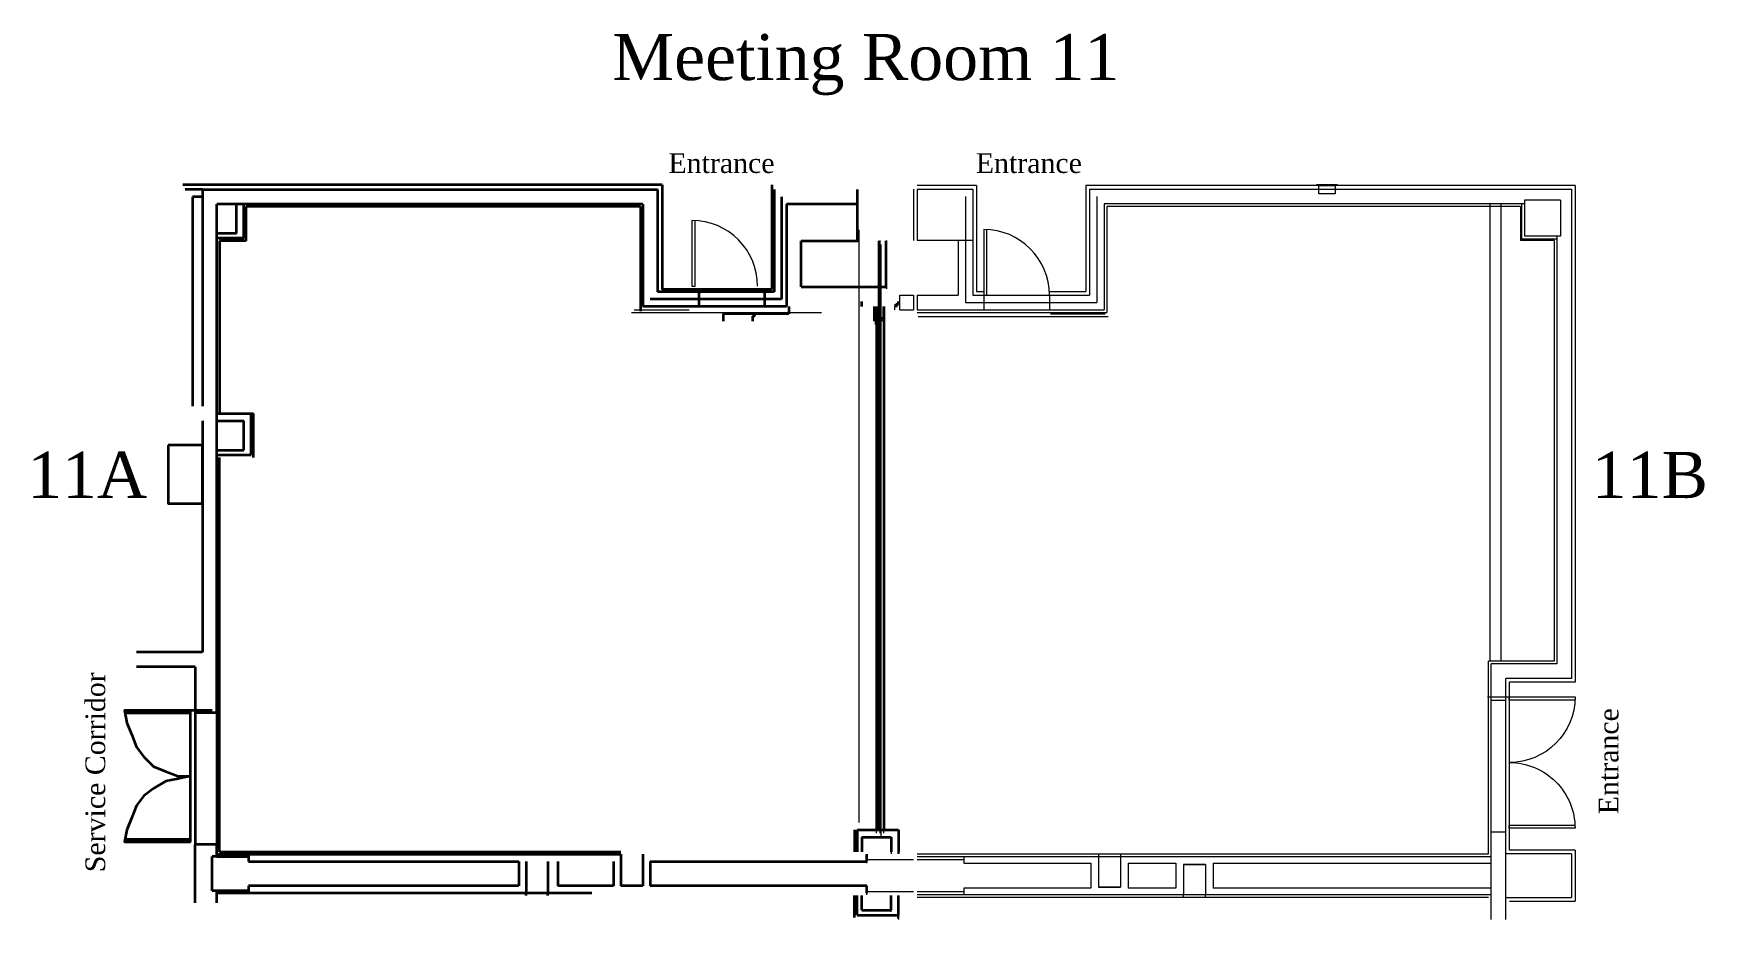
# Model space of a CAD drawing. Header units: inches. Extents: x 777 to 1692, y 8324 to 8809.
import ezdxf

# ---------------------------------------------------------------- set-up
doc = ezdxf.new("R2010")
doc.units = ezdxf.units.IN
doc.header["$LTSCALE"] = 4.8
doc.header["$MEASUREMENT"] = 0
doc.layers.get('0').update_dxf_attribs({"lineweight": 15})
for name, color, linetype, lineweight in [('A-DOOR', 2, 'Continuous', 15), ('A-FLOR-HRAL', 5, 'Continuous', 15), ('A-PRTN-CTR', 2, 'Continuous', 15), ('A-PRTN-MOVE', 4, 'Continuous', 15), ('A-PRTN-STK', 6, 'Continuous', 15), ('A-WALL-FI1H', 25, 'Continuous', 15), ('A-WALL-FNSH', 251, 'Continuous', 15), ('A-WALL-FULL', 7, 'Continuous', 15), ('A-WALL-FULL-ACC', 6, 'Continuous', 15), ('A-WALL-HEAD', 14, 'Continuous', 15), ('FSPEQPA', 251, 'Continuous', 15), ('None', 7, 'Continuous', 5), ('P-EQPM', 7, 'Continuous', 15)]:
    doc.layers.add(name, color=color, linetype=linetype, lineweight=lineweight)
doc.styles.add('Times New Roman', font='Times New Roman')
doc.styles.add('Times New Roman (bold)', font='Times New Roman')

# ---------------------------------------------------------------- blocks, each defined once
blk = doc.blocks.new('Group-1')
at = {"color": 7, "linetype": 'Continuous', "lineweight": 15}
blk.add_lwpolyline([(90.46, 149.01), (90.46, 149.01, 0.414205), (54.46, 185.01), (54.46, 185.01), (54.46, 149.01), (56.21, 149.01), (56.21, 185.01)], format="xyb", dxfattribs=at)
blk = doc.blocks.new('FXC')
at = {"layer": 'P-EQPM', "color": 7, "linetype": 'Continuous', "lineweight": 15}
for p, q in [((-5.75, 5), (-5.75, 4.5)), ((5.75, 5), (-5.75, 5)), ((5.75, 4.5), (-5.75, 4.5)), ((5.75, 5), (5.75, 4.5))]:
    blk.add_line(p, q, dxfattribs=at)
blk.add_lwpolyline([(-4.5, 4.5), (4.5, 4.5), (4.5, 0), (-4.5, 0)], close=True, dxfattribs=at)
blk = doc.blocks.new('FX')
at = {"layer": 'FSPEQPA', "color": 7, "rotation": -90}
blk.add_blockref('FXC', (-4.5, 0), dxfattribs=at)
blk = doc.blocks.new('Group-2-1')
at = {"color": 7, "linetype": 'Continuous', "lineweight": 15}
blk.add_lwpolyline([(378.38, -72.74), (342.38, -72.74), (342.38, -71), (378.38, -70.99), (378.38, -71, -0.414205), (342.38, -107), (342.38, -107, -0.414222), (378.38, -142.99), (342.38, -143), (342.38, -141.25), (378.38, -141.25)], format="xyb", dxfattribs=at)
blk = doc.blocks.new('Group-3-1')
at = {"layer": 'A-WALL-FULL-ACC', "color": 7, "linetype": 'Continuous', "lineweight": 15}
for p in [(330.38, -71), (334.38, -71)]:
    blk.add_line(p, (342.38, -71), dxfattribs=at)
at = {"layer": 'A-WALL-HEAD', "color": 7, "linetype": 'Continuous', "lineweight": 15}
blk.add_line((342.38, -71), (342.38, -143), dxfattribs=at)
at = {"layer": 'A-DOOR', "color": 7}
blk.add_blockref('Group-2-1', (0, 0), dxfattribs=at)
blk = doc.blocks.new('Group-4-1')
at = {"color": 7, "linetype": 'Continuous', "lineweight": 15}
blk.add_lwpolyline([(-69.45, 153.94), (-69.45, 153.94, 0.414205), (-105.45, 189.94), (-105.45, 189.94), (-105.45, 153.94), (-103.7, 153.94), (-103.7, 189.94)], format="xyb", dxfattribs=at)
blk = doc.blocks.new('Group-5-1')
at = {"layer": 'A-FLOR-HRAL', "color": 7, "linetype": 'Continuous', "lineweight": 35}
for p, q in [((-121.64, 209.51), (-384.31, 209.51)), ((-373.64, 206.84), (-382.97, 206.84)), ((-373.64, 202.84), (-378.97, 202.84)), ((-378.97, 202.84), (-378.97, 88.17)), ((-373.64, 206.84), (-373.64, 88.17)), ((-373.64, 206.84), (-124.31, 206.84)), ((-124.31, 206.84), (-124.31, 150.84)), ((-121.64, 209.51), (-121.64, 152.17)), ((-61.64, 209.51), (-61.64, 152.17)), ((-60.31, 206.84), (-60.31, 150.84)), ((-14.97, 206.84), (-14.97, 178.84)), ((-132.31, 198.84), (-365.64, 198.84)), ((-365.64, -54.49), (-365.64, 198.84)), ((-354.97, 182.84), (-354.97, 198.84)), ((-350.97, 180.17), (-350.97, 198.84)), ((-349.64, 178.84), (-349.64, 197.51)), ((-133.64, 197.51), (-349.64, 197.51)), ((-133.64, 197.51), (-133.64, 140.17)), ((-132.31, 198.84), (-132.31, 142.84)), ((-14.97, 198.84), (-53.64, 198.84)), ((-53.64, 198.84), (-53.64, 142.84)), ((-354.97, 182.84), (-365.64, 182.84)), ((-350.97, 180.17), (-365.64, 180.17)), ((-349.64, 178.84), (-364.31, 178.84)), ((-364.31, 178.84), (-364.31, 84.17)), ((-45.64, 153.51), (-45.64, 178.84)), ((-45.64, 178.84), (-13.64, 178.84)), ((-2.97, 178.84), (-2.97, -143.83)), ((1.03, 153.51), (1.03, 178.84)), ((-101.64, 150.84), (-124.31, 150.84)), ((-61.64, 152.17), (-121.64, 152.17)), ((-101.64, 150.84), (-101.64, 142.84)), ((-65.64, 150.84), (-101.64, 150.84)), ((-101.64, 150.84), (-101.64, 142.84)), ((-60.31, 150.84), (-65.64, 150.84)), ((-65.64, 150.84), (-65.64, 142.84)), ((-65.64, 150.84), (-65.64, 142.84)), ((-45.64, 153.51), (1.03, 153.51)), ((-101.64, 142.84), (-132.31, 142.84)), ((-65.64, 142.84), (-101.64, 142.84)), ((-52.31, 138.84), (-88.31, 138.84)), ((-88.31, 138.84), (-88.31, 134.84)), ((-70.97, 137.51), (-72.31, 137.51)), ((-72.31, 137.51), (-72.31, 134.84)), ((-70.97, 137.51), (-70.97, 138.84)), ((-53.64, 142.84), (-65.64, 142.84)), ((-52.31, 142.84), (-52.31, 138.84)), ((-12.31, 142.84), (-12.31, 145.51)), ((-5.64, 142.84), (-5.64, 134.84)), ((-4.31, 142.84), (-4.31, -143.83)), ((-0.31, 142.84), (-0.31, -143.83)), ((-0.31, 134.84), (-0.31, 142.84)), ((6.36, 142.84), (6.36, 144.17)), ((6.36, 144.17), (7.69, 144.17)), ((7.69, 144.17), (7.69, 145.51)), ((-0.31, 136.17), (-4.31, 136.17)), ((-365.64, 84.17), (-346.97, 84.17)), ((-364.31, 84.17), (-345.64, 84.17)), ((-346.97, 61.51), (-346.97, 84.17)), ((-345.64, 60.17), (-345.64, 84.17)), ((-373.64, 80.17), (-373.64, 62.84)), ((-365.64, 80.17), (-350.97, 80.17)), ((-350.97, 64.17), (-350.97, 80.17)), ((-373.64, 64.17), (-373.64, -46.49)), ((-365.64, 64.17), (-350.97, 64.17)), ((-365.64, 61.51), (-346.97, 61.51)), ((-364.31, -155.83), (-364.31, 60.17)), ((-373.64, -46.49), (-409.64, -46.49)), ((-377.64, -54.49), (-409.64, -54.49)), ((-377.64, -54.49), (-377.64, -79.83)), ((-365.64, -79.83), (-365.64, -54.49)), ((-372.31, -78.49), (-380.31, -78.49)), ((-380.31, -78.49), (-380.31, -150.49)), ((-368.31, -78.49), (-380.31, -78.49)), ((-369.64, -79.83), (-377.64, -79.83)), ((-369.64, -79.83), (-377.64, -79.83)), ((-365.64, -79.83), (-377.64, -79.83)), ((-377.64, -79.83), (-377.64, -151.83)), ((-365.64, -79.83), (-365.64, -151.83)), ((-16.31, -143.83), (-16.31, -155.83)), ((-14.97, -143.83), (7.69, -143.83)), ((-14.97, -143.83), (-14.97, -155.83)), ((7.69, -143.83), (7.69, -155.83)), ((-377.64, -183.83), (-377.64, -151.83)), ((-369.64, -151.83), (-377.64, -151.83)), ((-365.64, -151.83), (-377.64, -151.83)), ((-365.64, -158.49), (-365.64, -151.83)), ((-12.31, -147.83), (3.69, -147.83)), ((-12.31, -147.83), (-12.31, -155.83)), ((3.69, -147.83), (3.69, -155.83)), ((-365.64, -158.49), (-368.31, -158.49)), ((-368.31, -177.16), (-368.31, -158.49)), ((-365.64, -157.16), (-144.31, -157.16)), ((-365.64, -158.49), (-348.31, -158.49)), ((-364.31, -155.83), (-144.31, -155.83)), ((-348.31, -157.16), (-348.31, -161.16)), ((-348.31, -161.16), (-200.31, -161.16)), ((-200.31, -161.16), (-200.31, -174.49)), ((-196.31, -161.16), (-196.31, -178.49)), ((-184.31, -161.16), (-184.31, -178.49)), ((-178.97, -161.16), (-178.97, -174.49)), ((-148.31, -161.16), (-148.31, -174.49)), ((-144.31, -157.16), (-144.31, -174.49)), ((-132.31, -157.16), (-132.31, -174.49)), ((-128.31, -161.16), (-128.31, -174.49)), ((-128.31, -161.16), (-9.64, -161.16)), ((-9.64, -161.16), (-9.64, -157.16)), ((-365.64, -177.16), (-368.31, -177.16)), ((-365.64, -183.83), (-365.64, -177.16)), ((-348.31, -177.16), (-365.64, -177.16)), ((-160.31, -178.49), (-365.64, -178.49)), ((-348.31, -174.49), (-348.31, -178.49)), ((-200.31, -174.49), (-348.31, -174.49)), ((-196.31, -179.83), (-196.31, -178.49)), ((-184.31, -179.83), (-184.31, -178.49)), ((-148.31, -174.49), (-178.97, -174.49)), ((-132.31, -174.49), (-144.31, -174.49)), ((-9.64, -174.49), (-128.31, -174.49)), ((-16.31, -191.83), (-16.31, -179.83)), ((-14.97, -190.49), (-14.97, -179.83)), ((-12.31, -187.83), (-12.31, -179.83)), ((-9.64, -178.49), (-9.64, -174.49)), ((3.69, -187.83), (3.69, -179.83)), ((7.69, -190.49), (7.69, -179.83)), ((-14.97, -190.49), (7.69, -190.49)), ((-12.31, -187.83), (3.69, -187.83))]:
    blk.add_line(p, q, dxfattribs=at)
at = {"layer": 'A-FLOR-HRAL', "color": 7, "linetype": 'Continuous', "lineweight": 5}
for p, q in [((-234.84, 207), (-144.84, 207)), ((-233.97, 209.6), (-143.97, 209.6)), ((331.96, -51.49), (331.96, 199.01)), ((337.96, -51.49), (337.96, 199.01))]:
    blk.add_line(p, q, dxfattribs=at)
at = {"layer": 'A-FLOR-HRAL', "color": 7, "linetype": 'Continuous', "lineweight": 35}
for points in [[(-56.31, 202.84), (-56.31, 146.84)], [(-56.31, 146.84), (-128.31, 146.84)], [(-392.31, 66.84), (-392.31, 34.84), (-373.64, 34.84), (-373.64, 66.84), (-392.31, 66.84)], [(-416.31, -79.83), (-380.31, -79.83), (-380.31, -78.49), (-416.31, -78.49), (-414.97, -85.16), (-412.31, -91.83), (-409.64, -98.49), (-405.64, -103.83), (-400.31, -109.16), (-393.64, -111.83), (-386.97, -114.49), (-380.31, -114.49), (-386.97, -115.83), (-393.64, -117.16), (-400.31, -121.16), (-405.64, -125.16), (-409.64, -130.49), (-412.31, -137.16), (-414.97, -143.83), (-416.31, -150.49), (-380.31, -150.49), (-380.31, -149.16), (-416.31, -149.16)]]:
    blk.add_lwpolyline(points, dxfattribs=at)
at = {"layer": 'A-PRTN-CTR', "color": 7, "linetype": 'Continuous', "lineweight": 15}
for p, q in [((-13.98, 184.82), (-13.98, -139.81)), ((-2.55, 179), (-2.55, -145.62)), ((-1.97, 176.82), (-1.97, -147.81))]:
    blk.add_line(p, q, dxfattribs=at)
at = {"layer": 'A-PRTN-MOVE', "color": 7, "linetype": 'Continuous', "lineweight": 15}
for p, q in [((-5.05, 141.01), (-5.05, 133.01)), ((-4.55, 141.01), (-4.55, -145.62)), ((-0.55, 141.01), (-0.55, -145.62)), ((-0.05, 133.01), (-0.05, 141.01)), ((5.82, 141.01), (5.82, 142.76)), ((5.82, 142.76), (7.07, 142.76)), ((7.07, 142.76), (7.07, 144.51)), ((-0.55, 135.01), (-4.55, 135.01))]:
    blk.add_line(p, q, dxfattribs=at)
at = {"layer": 'A-PRTN-STK', "color": 7, "linetype": 'Continuous', "lineweight": 15}
blk.add_line((1.32, 152.4), (1.32, 179), dxfattribs=at)
at = {"layer": 'A-WALL-FI1H', "color": 7, "linetype": 'Continuous', "lineweight": 5}
for points in [[(44.46, 203), (44.46, 145.01)], [(116.46, 203), (116.46, 145.01)], [(44.46, 145.01), (116.46, 145.01)]]:
    blk.add_lwpolyline(points, dxfattribs=at)
at = {"layer": 'A-WALL-FNSH', "color": 7, "linetype": 'Continuous', "lineweight": 15}
for p, q in [((50.46, 209.01), (17.96, 209.01)), ((50.46, 209.01), (50.46, 151.01)), ((378.46, 209.01), (110.46, 209.01)), ((110.46, 209.01), (110.46, 151.01)), ((378.46, 209.01), (378.46, -62.99)), ((121.96, 197.51), (121.96, 139.51)), ((348.46, 197.51), (121.96, 197.51)), ((348.46, 197.51), (348.46, 179.01)), ((366.96, 179.01), (348.46, 179.01)), ((366.96, 179.01), (366.96, -51.49)), ((50.46, 151.01), (54.46, 151.01)), ((90.46, 151.01), (110.46, 151.01)), ((-34.49, 139.32), (-138.49, 139.32)), ((17.96, 139.51), (121.96, 139.51)), ((18.54, 137.32), (122.54, 137.32)), ((366.96, -51.49), (330.96, -51.49)), ((330.96, -156.99), (330.96, -51.49)), ((342.46, -154.99), (342.46, -62.99)), ((378.46, -62.99), (342.46, -62.99)), ((7.95, -144.99), (7.95, -156.99)), ((378.46, -154.99), (342.46, -154.99)), ((378.46, -154.99), (378.46, -182.99)), ((17.96, -156.99), (330.96, -156.99)), ((117.33, -156.99), (117.33, -158.49)), ((129.33, -156.99), (129.33, -158.49)), ((7.95, -192.99), (7.95, -180.99)), ((330.96, -180.99), (17.96, -180.99)), ((163.96, -180.99), (163.96, -179.49)), ((175.96, -180.99), (175.96, -179.49)), ((342.46, -182.99), (378.46, -182.99))]:
    blk.add_line(p, q, dxfattribs=at)
at = {"layer": 'A-WALL-FULL', "color": 7, "linetype": 'Continuous', "lineweight": 15}
for p, q in [((349.08, 199.01), (349.08, 179.63)), ((350.71, 201.01), (350.71, 181.26)), ((368.46, 179.63), (349.08, 179.63)), ((370.46, 181.26), (350.71, 181.26)), ((7.32, -145.62), (7.32, -156.99)), ((3.7, -149.24), (3.7, -156.99)), ((-9.54, -162.12), (-9.54, -158.49)), ((-9.54, -160.12), (15.96, -160.12)), ((17.96, -158.49), (138.34, -158.49)), ((17.96, -160.12), (43.46, -160.12)), ((43.46, -158.49), (43.46, -162.12)), ((43.46, -162.12), (113.08, -162.12)), ((113.08, -162.12), (113.08, -175.87)), ((117.33, -158.49), (117.33, -175.24)), ((129.33, -158.49), (129.33, -175.24)), ((133.58, -162.12), (133.58, -175.87)), ((133.58, -162.12), (159.71, -162.12)), ((138.34, -158.49), (332.46, -158.49)), ((159.71, -162.12), (159.71, -175.87)), ((163.96, -162.74), (163.96, -179.49)), ((175.96, -162.74), (163.96, -162.74)), ((163.96, -162.74), (175.96, -162.74)), ((175.96, -162.74), (175.96, -179.49)), ((180.21, -162.12), (332.46, -162.12)), ((180.21, -162.12), (180.21, -175.87)), ((-9.54, -179.49), (-9.54, -175.87)), ((15.96, -177.87), (-9.54, -177.87)), ((3.7, -188.74), (3.7, -180.99)), ((7.32, -192.37), (7.32, -180.99)), ((43.46, -177.87), (17.96, -177.87)), ((142.59, -179.49), (17.96, -179.49)), ((43.46, -175.87), (43.46, -179.49)), ((113.08, -175.87), (43.46, -175.87)), ((117.33, -175.24), (129.33, -175.24)), ((129.33, -175.24), (117.33, -175.24)), ((159.71, -175.87), (133.58, -175.87)), ((332.46, -179.49), (142.59, -179.49)), ((332.46, -175.87), (180.21, -175.87))]:
    blk.add_line(p, q, dxfattribs=at)
at = {"layer": 'A-WALL-FULL-ACC', "color": 7, "linetype": 'Continuous', "lineweight": 15}
for p, q in [((15.96, 207.01), (15.96, 179)), ((17.96, 207.01), (17.96, 179)), ((17.96, 207.01), (48.46, 207.01)), ((48.46, 207.01), (48.46, 149.01)), ((112.46, 207.01), (112.46, 149.01)), ((112.46, 207.01), (376.46, 207.01)), ((376.46, 207.01), (376.46, -60.99)), ((350.71, 199.01), (120.46, 199.01)), ((120.46, 199.01), (120.46, 141.01)), ((370.46, 201.01), (350.71, 201.01)), ((350.71, 201.01), (350.71, 199.01)), ((370.46, 201.01), (370.46, 181.26)), ((48.46, 179), (17.96, 179)), ((40.46, 179), (40.46, 149.01)), ((368.46, 181.26), (368.46, -52.99)), ((370.46, 181.26), (368.46, 181.26)), ((8.57, 149.01), (15.96, 149.01)), ((8.57, 141.01), (8.57, 149.01)), ((15.96, 149.01), (15.96, 141.01)), ((17.96, 149.01), (40.46, 149.01)), ((17.96, 149.01), (17.96, 141.01)), ((48.46, 149.01), (54.46, 149.01)), ((54.46, 149.01), (54.46, 141.01)), ((54.46, 149.01), (54.46, 141.01)), ((90.46, 149.01), (90.46, 141.01)), ((90.46, 149.01), (90.46, 141.01)), ((90.46, 149.01), (112.46, 149.01)), ((-106.99, 140.82), (-136.99, 140.82)), ((8.57, 141.01), (15.96, 141.01)), ((17.96, 141.01), (54.46, 141.01)), ((90.46, 141.01), (120.46, 141.01)), ((91.04, 138.82), (121.04, 138.82)), ((368.46, -52.99), (332.46, -52.99)), ((332.46, -72.88), (332.46, -52.99)), ((376.46, -60.99), (340.46, -60.99)), ((340.46, -72.88), (340.46, -60.99)), ((332.46, -72.88), (340.46, -72.88)), ((332.46, -192.99), (332.46, -144.88)), ((332.46, -144.88), (340.46, -144.88)), ((340.46, -192.99), (340.46, -144.88)), ((376.46, -156.99), (340.46, -156.99)), ((376.46, -156.99), (376.46, -180.99)), ((340.46, -180.99), (376.46, -180.99))]:
    blk.add_line(p, q, dxfattribs=at)
at = {"layer": 'A-WALL-HEAD', "color": 7, "linetype": 'Continuous', "lineweight": 15}
for p, q in [((54.46, 149.01), (90.46, 149.01)), ((54.46, 141.01), (90.46, 141.01)), ((332.46, -144.88), (332.46, -72.88)), ((340.46, -144.88), (340.46, -72.88))]:
    blk.add_line(p, q, dxfattribs=at)
at = {"layer": 'A-DOOR', "color": 7}
for name in ['Group-4-1', 'Group-1']:
    blk.add_blockref(name, (0, 0), dxfattribs=at)
at = {"layer": 'None', "color": 7}
blk.add_blockref('Group-3-1', (0, 0), dxfattribs=at)
at = {"layer": 'P-EQPM', "color": 7, "rotation": 90}
blk.add_blockref('FX', (242.46, 209.01), dxfattribs=at)

msp = doc.modelspace()

# ---------------------------------------------------------------- block references
at = {"layer": 'None', "color": 7}
msp.add_blockref('Group-5-1', (1243.03, 8516.69), dxfattribs=at)

# ---------------------------------------------------------------- texts
at = {"layer": 'A-FLOR-HRAL', "color": 7, "attachment_point": 1, "line_spacing_factor": 1.049861}
for s, insert, char_height, style in [('Meeting Room 11', (1093.93, 8808.78), 25.2778, 'Times New Roman (bold)'), ('Entrance', (1124.74, 8743.45), 10.833, 'Times New Roman'), ('Entrance', (1293.14, 8743.45), 10.833, 'Times New Roman')]:
    msp.add_mtext(s, dxfattribs=dict(at, insert=insert, char_height=char_height, style=style))
at = {"layer": 'A-FLOR-HRAL', "color": 251, "char_height": 25.2778, "attachment_point": 1, "line_spacing_factor": 1.049861, "style": 'Times New Roman (bold)'}
for s, insert in [('{\\C7;\\l11A}', (773.49, 8579.89)), ('{\\C7;\\l11B}', (1630.61, 8579.89))]:
    msp.add_mtext(s, dxfattribs=dict(at, insert=insert))
at = {"layer": 'A-FLOR-HRAL', "color": 7, "attachment_point": 1, "rotation": 90, "line_spacing_factor": 1.049861, "style": 'Times New Roman'}
for s, insert, char_height in [('Service Corridor', (805.33, 8349.63), 10.8333), ('Entrance', (1634.39, 8381.36), 10.833)]:
    msp.add_mtext(s, dxfattribs=dict(at, insert=insert, char_height=char_height))

doc.saveas('drawing.dxf')
